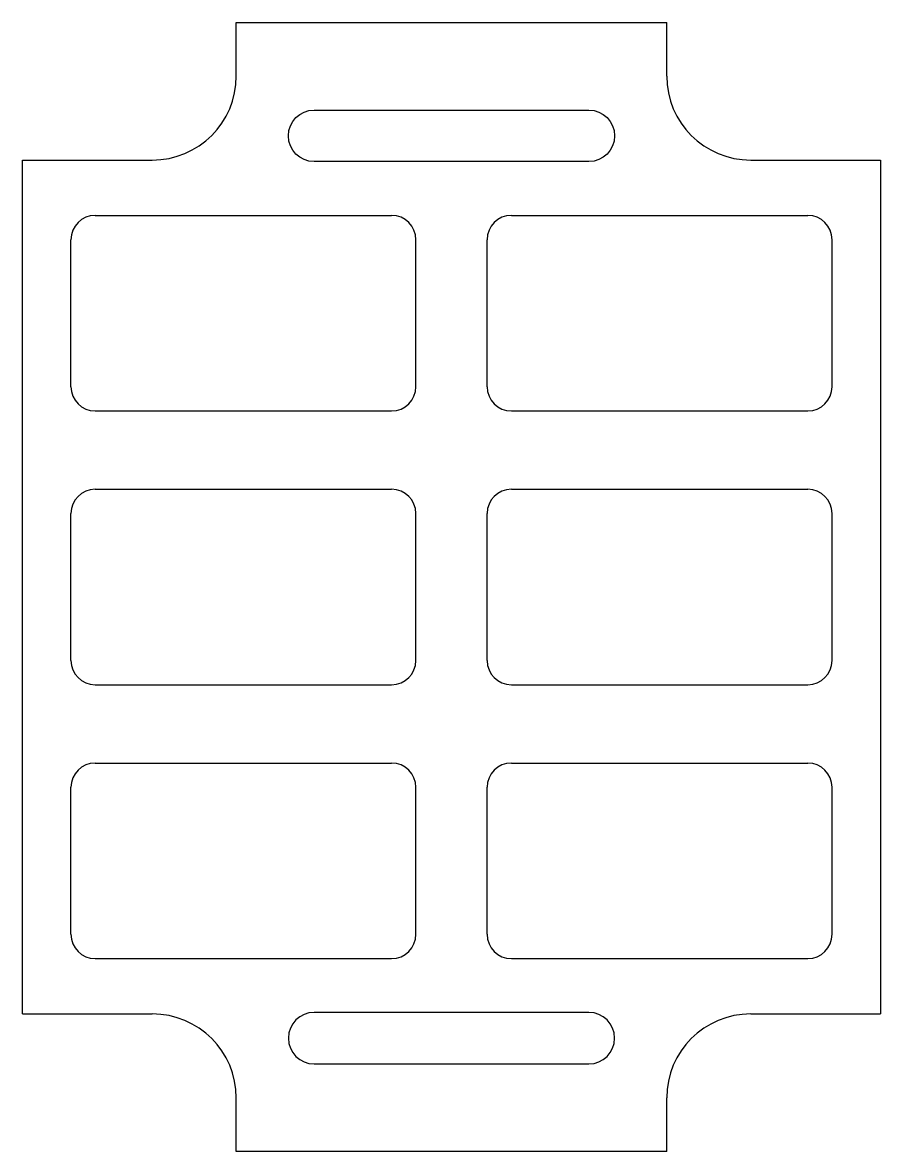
# Model space of a CAD drawing. Header units: millimetres. Extents: x -28.1 to 28.1, y -37 to 37.
import ezdxf

# ---------------------------------------------------------------- set-up
doc = ezdxf.new("R2010")
doc.units = ezdxf.units.MM
doc.header["$MEASUREMENT"] = 0

msp = doc.modelspace()

# ---------------------------------------------------------------- linework, layer by layer
for p, q in [((-14.1, 33.45), (-14.1, 36.95)), ((-14.1, 36.95), (14.1, 36.95)), ((14.1, 33.45), (14.1, 36.95)), ((-28.1, -27.95), (-28.1, 27.95)), ((-28.1, 27.95), (-19.6, 27.95)), ((19.6, 27.95), (28.1, 27.95)), ((28.1, 27.95), (28.1, -27.95)), ((-23.346, 24.325), (-3.921, 24.325)), ((3.921, 24.325), (23.346, 24.325)), ((-24.933, 13.113), (-24.933, 22.738)), ((-2.333, 13.113), (-2.333, 22.738)), ((2.333, 13.113), (2.333, 22.738)), ((24.933, 13.113), (24.933, 22.738)), ((-23.346, 11.525), (-3.921, 11.525)), ((3.921, 11.525), (23.346, 11.525)), ((-23.346, 6.4), (-3.921, 6.4)), ((3.921, 6.4), (23.346, 6.4)), ((-24.933, -4.812), (-24.933, 4.812)), ((-2.333, -4.812), (-2.333, 4.812)), ((2.333, -4.812), (2.333, 4.812)), ((24.933, -4.812), (24.933, 4.812)), ((-23.346, -6.4), (-3.921, -6.4)), ((3.921, -6.4), (23.346, -6.4)), ((-23.346, -11.525), (-3.921, -11.525)), ((3.921, -11.525), (23.346, -11.525)), ((-24.933, -22.738), (-24.933, -13.113)), ((-2.333, -22.738), (-2.333, -13.113)), ((2.333, -22.738), (2.333, -13.113)), ((24.933, -22.738), (24.933, -13.113)), ((-23.346, -24.325), (-3.921, -24.325)), ((3.921, -24.325), (23.346, -24.325)), ((-28.1, -27.95), (-19.6, -27.95)), ((19.6, -27.95), (28.1, -27.95)), ((-14.1, -36.95), (-14.1, -33.45)), ((14.1, -36.95), (14.1, -33.45)), ((14.1, -36.95), (-14.1, -36.95))]:
    msp.add_line(p, q)
at = {"linetype": 'ByBlock'}
for points in [[(9, 27.85), (-9, 27.85, -1), (-9, 31.225), (9, 31.225, -1)], [(9, -27.85), (-9, -27.85, 1), (-9, -31.225), (9, -31.225, 1)]]:
    msp.add_lwpolyline(points, format="xyb", close=True, dxfattribs=at)
for centre, radius, start, end in [((-19.6, 33.45), 5.5, 270, 0), ((19.6, 33.45), 5.5, 180, 270), ((-23.346, 22.738), 1.587, 90, 180), ((-3.921, 22.738), 1.587, 0, 90), ((3.921, 22.738), 1.587, 90, 180), ((23.346, 22.738), 1.587, 0, 90), ((-23.346, 13.113), 1.587, 180, 270), ((-3.921, 13.113), 1.587, 270, 0), ((3.921, 13.113), 1.587, 180, 270), ((23.346, 13.113), 1.587, 270, 0), ((-23.346, 4.812), 1.587, 90, 180), ((-3.921, 4.812), 1.587, 0, 90), ((3.921, 4.812), 1.587, 90, 180), ((23.346, 4.812), 1.587, 0, 90), ((-23.346, -4.812), 1.587, 180, 270), ((-3.921, -4.812), 1.587, 270, 0), ((3.921, -4.812), 1.587, 180, 270), ((23.346, -4.812), 1.587, 270, 0), ((-23.346, -13.113), 1.587, 90, 180), ((-3.921, -13.113), 1.587, 0, 90), ((3.921, -13.113), 1.587, 90, 180), ((23.346, -13.113), 1.587, 0, 90), ((-23.346, -22.738), 1.587, 180, 270), ((-3.921, -22.738), 1.587, 270, 0), ((3.921, -22.738), 1.587, 180, 270), ((23.346, -22.738), 1.587, 270, 0), ((-19.6, -33.45), 5.5, 0, 90), ((19.6, -33.45), 5.5, 90, 180)]:
    msp.add_arc(centre, radius, start, end)

doc.saveas('drawing.dxf')
